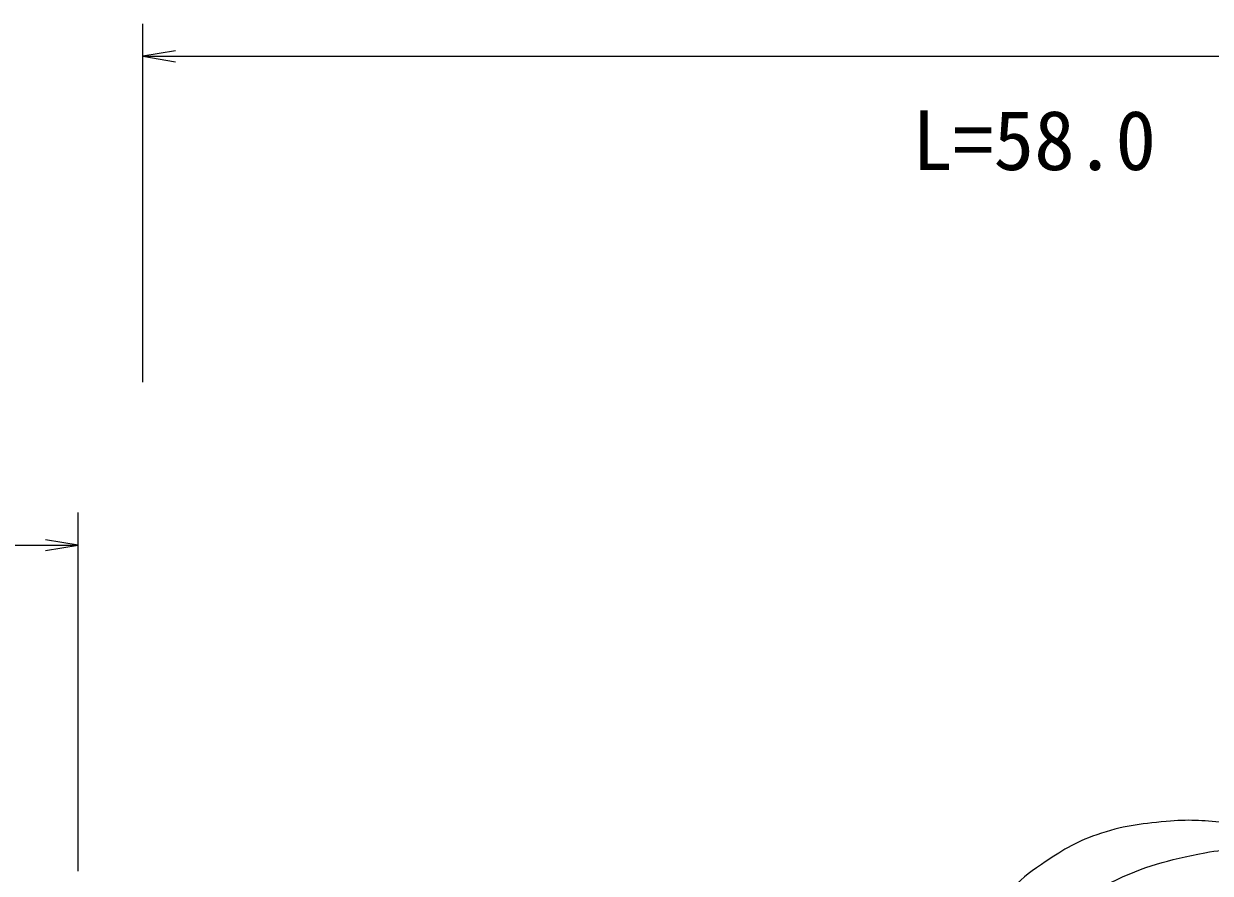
# Model space of a CAD drawing. Units: millimetres, scale not verified. Extents: x 40000 to 680000, y 20000 to 380000.
# Drawn here: x 409078 to 445472, y 309936 to 336000 of the extents above; entities that cross this region are included whole.
import ezdxf
from ezdxf.enums import TextEntityAlignment as Align

# ---------------------------------------------------------------- set-up
doc = ezdxf.new("R2010")
doc.units = ezdxf.units.MM
doc.header["$LTSCALE"] = 1000
doc.layers.add('M-BGD', color=7, linetype='Continuous', lineweight=25)
doc.layers.add('M-STR-HTXT', color=7, linetype='Continuous', lineweight=13)
doc.styles.add('ＭＳ ゴシック', font='')
doc.styles.get('ＭＳ ゴシック').set_extended_font_data('MS Gothic')

# ---------------------------------------------------------------- blocks, each defined once
blk = doc.blocks.new('open_arrow')
at = {"color": 0, "linetype": 'Continuous', "lineweight": -2}
blk.add_lwpolyline([(7.5, 1.25), (0, 0), (7.5, -1.25)], dxfattribs=at)

msp = doc.modelspace()

# ---------------------------------------------------------------- linework, layer by layer
at = {"layer": 'M-BGD'}
for points, knots in [([(452132, 311199), (451243, 311083), (450969, 311050), (450220, 311034), (449427, 311017), (448981, 311058), (448192, 311137), (447287, 311227), (446798, 311427), (445890, 311498), (445201, 311552), (444809, 311594), (444122, 311525), (443279, 311441), (442793, 311396), (441992, 311119), (441281, 310873), (440921, 310624), (440293, 310208), (439873, 309929), (439664, 309732), (439288, 309396), (438868, 309021), (438645, 308798), (438255, 308392), (437839, 307959), (437695, 307626), (437231, 307245), (436763, 306863), (436470, 306656), (435898, 306461), (435356, 306277), (435013, 306314), (434441, 306309), (433791, 306303), (433434, 306431), (432786, 306476), (432233, 306514), (431921, 306579), (431367, 306543), (430486, 306485), (429979, 306451), (429132, 306203), (428484, 306014), (428089, 305925), (427538, 305534), (427060, 305195), (426881, 304985), (426482, 304468)], [0, 0, 0, 0, 1, 1, 1, 2, 2, 2, 3, 3, 3, 4, 4, 4, 5, 5, 5, 6, 6, 6, 7, 7, 7, 8, 8, 8, 9, 9, 9, 10, 10, 10, 11, 11, 11, 12, 12, 12, 13, 13, 13, 14, 14, 14, 15, 15, 15, 16, 16, 16, 16]), ([(416782, 281652), (417438, 282410), (417637, 282621), (418217, 283211), (419108, 284118), (419722, 284506), (420640, 285386), (421630, 286333), (422209, 286849), (423077, 287909), (423884, 288895), (424248, 289518), (424919, 290602), (425494, 291529), (425852, 292038), (426271, 293045), (426672, 294009), (426846, 294583), (427009, 295614), (427193, 296771), (427173, 297438), (427160, 298610), (427148, 299611), (426884, 300166), (426955, 301164), (427008, 301899), (426974, 302354), (427287, 303021), (427485, 303443), (427706, 303627), (428059, 303931), (428549, 304353), (428892, 304520), (429493, 304758), (430154, 305019), (430551, 305099), (431249, 305239), (432061, 305402), (432529, 305412), (433352, 305510), (434105, 305600), (434536, 305585), (435283, 305719), (436027, 305853), (436461, 305902), (437159, 306191), (437960, 306522), (438355, 306828), (439073, 307313), (439739, 307763), (440051, 308101), (440708, 308564), (441357, 309021), (441708, 309310), (442421, 309657), (443483, 310173), (444147, 310335), (445305, 310564), (446070, 310715), (446521, 310645), (447301, 310631), (448306, 310613), (448864, 310472), (449869, 310455), (451482, 310426), (452081, 310549), (453985, 310807)], [0, 0, 0, 0, 1, 1, 1, 2, 2, 2, 3, 3, 3, 4, 4, 4, 5, 5, 5, 6, 6, 6, 7, 7, 7, 8, 8, 8, 9, 9, 9, 10, 10, 10, 11, 11, 11, 12, 12, 12, 13, 13, 13, 14, 14, 14, 15, 15, 15, 16, 16, 16, 17, 17, 17, 18, 18, 18, 19, 19, 19, 20, 20, 20, 21, 21, 21, 22, 22, 22, 22])]:
    msp.add_open_spline(points, degree=3, knots=knots, dxfattribs=at)
at = {"layer": 'M-STR-HTXT'}
for p, q in [((412735, 325000), (412735, 336000)), ((412735, 335000), (467318, 335000)), ((410747, 310000), (410747, 321000)), ((365450, 320000), (410747, 320000))]:
    msp.add_line(p, q, dxfattribs=at)

# ---------------------------------------------------------------- block references
at = {"layer": 'M-STR-HTXT', "xscale": 133, "yscale": 133}
msp.add_blockref('open_arrow', (412735, 335000), dxfattribs=at)
at = {"layer": 'M-STR-HTXT', "xscale": 133, "yscale": 133, "rotation": 180}
msp.add_blockref('open_arrow', (410747, 320000), dxfattribs=at)

# ---------------------------------------------------------------- texts
at = {"layer": 'M-STR-HTXT', "style": 'ＭＳ ゴシック'}
msp.add_text('L=58.0', height=1833, dxfattribs=at).set_placement((440069, 330960), align=Align.BOTTOM_CENTER)

doc.saveas('drawing.dxf')
